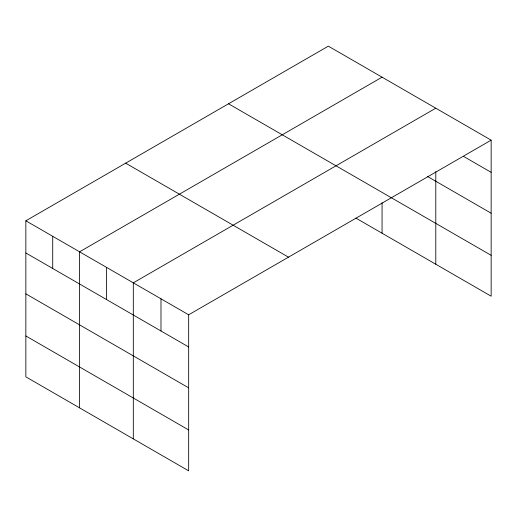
<?xml version="1.0" encoding="UTF-8"?>
<svg xmlns="http://www.w3.org/2000/svg" width="517" height="517" viewBox="0 0 517 517"><rect width="100%" height="100%" fill="white"/><g stroke="black" fill="none" stroke-linecap="round" stroke-linejoin="round"><path stroke-width="0.78" d="M491.15 140.159L328.334 46.155L25.85 220.798L25.85 376.841L188.666 470.845L188.666 314.795L491.15 140.159L491.15 296.202L355.89 218.109M435.792 171.631L435.792 264.245M382.063 77.175L79.579 251.818L79.579 407.861M435.792 108.195L133.308 282.838L133.308 438.881M463.471 156.354L491.15 172.329M427.527 176.478L491.15 213.211M228.514 103.788L491.15 255.327M125.67 163.165L288.486 257.162M25.85 220.798L188.666 314.795M25.85 252.975L188.666 346.972M25.85 293.85L188.666 387.847M25.85 335.966L188.666 429.963M382.063 202.767L382.063 233.225M160.987 298.82L160.987 330.99M106.444 267.328L106.444 299.498M52.715 236.308L52.715 268.478"/></g></svg>
